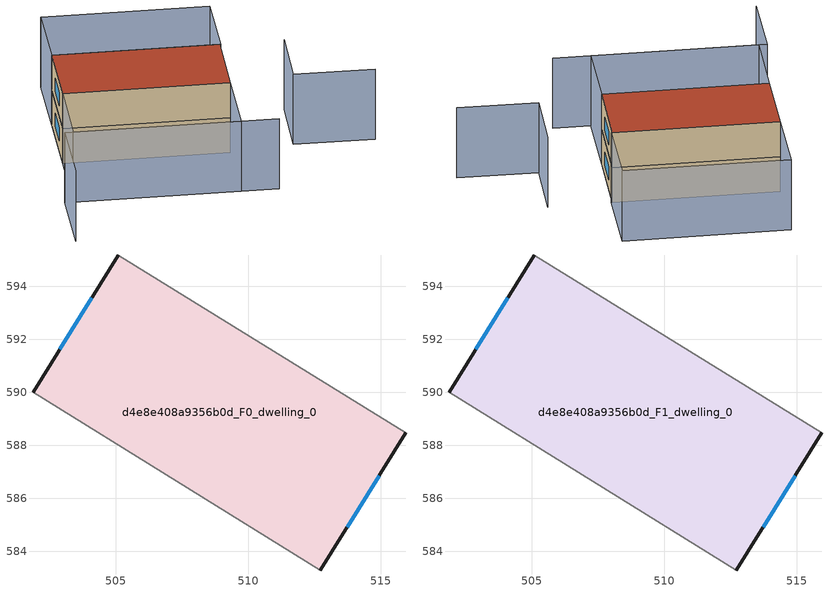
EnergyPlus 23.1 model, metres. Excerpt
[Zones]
d4e8e408a9356b0d_F0_dwelling_0
 floor ground (EU_floor_Construction): 515.94,588.46 512.72,583.29 501.87,590 505.09,595.18 z0
 wall outside (EU_wall_Construction): 505.09,595.18 501.87,590 / 512.72,583.29 515.94,588.46 z0:3
 wall adiabatic (EU_wall_Construction): 501.87,590 512.72,583.29 / 515.94,588.46 505.09,595.18 z0:3
 window (EU_Window_Construction): 504.09,593.57 502.88,591.62 / 513.72,584.9 514.94,586.85 z0.93:2.07
d4e8e408a9356b0d_F1_dwelling_0
 floor to d4e8e408a9356b0d_F0_dwelling_0 (EU_floor_Construction): 515.94,588.46 512.72,583.29 501.87,590 505.09,595.18 z3
 wall outside (EU_wall_Construction): 505.09,595.18 501.87,590 / 512.72,583.29 515.94,588.46 z3:6
 wall adiabatic (EU_wall_Construction): 501.87,590 512.72,583.29 / 515.94,588.46 505.09,595.18 z3:6
 window (EU_Window_Construction): 504.09,593.57 502.88,591.62 / 513.72,584.9 514.94,586.85 z3.93:5.07
 roof outside (EU_roof_Construction): 512.72,583.29 515.94,588.46 505.09,595.18 501.87,590 z6
shading: 494.91,579.98 498.12,585.16 / 498.12,585.16 511.98,576.59 / 522.46,577.98 517.22,581.3 / 517.22,581.3 520.16,585.94 / 501.87,590 512.72,583.29 / 512.72,583.29 509.51,578.11 / 509.51,578.11 498.66,584.82 / 498.66,584.82 501.87,590 / 508.29,600.36 519.22,593.61 / 519.22,593.61 516.01,588.42 / 516.01,588.42 505.09,595.18 / 505.09,595.18 508.29,600.36 z0:6
[Building]
EU S2 Campaign: North Axis=0; Terrain=City; Solar Distribution=FullExterior
[Site:Location]
Montreal-Trudeau.Intl.AP: Latitude=45.4667; Longitude=-73.75; Time Zone=-5; Elevation=36
[SizingPeriod:WeatherFileDays]
AnnualSizingPeriod: Begin Month=1; Begin Day of Month=1; End Month=12; End Day of Month=31; Day of Week for Start Day=Monday; Use Weather File Daylight Saving Period=No; Use Weather File Rain and Snow Indicators=No
[MATERIAL]
EU_InternalMass_Material: Roughness=MediumRough; Thickness=0.1; Conductivity=1; Density=1800; Specific Heat=900; Thermal Absorptance=0.9; Solar Absorptance=0.7; Visible Absorptance=0.7
[MATERIAL:NOMASS] Roughness=MediumRough; Thermal Absorptance=0.9; Solar Absorptance=0.7; Visible Absorptance=0.7
Name | Thermal Resistance
EU_wall_NoMass; EU_floor_NoMass | 1.51479
EU_roof_NoMass | 2.84114
[WINDOWMATERIAL:SIMPLEGLAZINGSYSTEM]
EU_Window_SimpleGlazing: UFactor=3.53504; Solar Heat Gain Coefficient=0.8; Visible Transmittance=0.8
[CONSTRUCTION]
EU_wall_Construction: EU_wall_NoMass
EU_roof_Construction: EU_roof_NoMass
EU_floor_Construction: EU_floor_NoMass
EU_Window_Construction: EU_Window_SimpleGlazing
EU_InternalMass_Construction: EU_InternalMass_Material
[ZONE] Type=1; Multiplier=1; Ceiling Height=autocalculate; Volume=233.287; Floor Area=autocalculate; Part of Total Floor Area=Yes
d4e8e408a9356b0d_F0_dwelling_0; d4e8e408a9356b0d_F1_dwelling_0
[INTERNALMASS] Construction=EU_InternalMass_Construction; Surface Area=77.7624
Name | Zone or ZoneList
d4e8e408a9356b0d_F0_dwelling_0_EU_InternalMass | d4e8e408a9356b0d_F0_dwelling_0
d4e8e408a9356b0d_F1_dwelling_0_EU_InternalMass | d4e8e408a9356b0d_F1_dwelling_0
[OTHEREQUIPMENT] Fuel Type=Electricity; Design Level Calculation Method=Watts/Area; Power per Zone Floor Area=1; Fraction Latent=0; Fraction Radiant=0; Fraction Lost=0; Carbon Dioxide Generation Rate=0; EndUse Subcategory=EU_Step8_InternalGains
Name | Zone or ZoneList or Space or SpaceList | Schedule
EU_Step8_InternalGain_d4e8e408a9356b0d_F0_dwelling_0_f000 | d4e8e408a9356b0d_F0_dwelling_0 | EU_Step8_GainSchedule_d4e8e408a9356b0d_F0_dwelling_0_f000
EU_Step8_InternalGain_d4e8e408a9356b0d_F1_dwelling_0_f000 | d4e8e408a9356b0d_F1_dwelling_0 | EU_Step8_GainSchedule_d4e8e408a9356b0d_F1_dwelling_0_f000
[ZONEVENTILATION:DESIGNFLOWRATE] Schedule=EU_AlwaysOn; Design Flow Rate Calculation Method=AirChanges/Hour; Air Changes per Hour=0.775154; Ventilation Type=Natural; Fan Pressure Rise=0; Fan Total Efficiency=1; Constant Term Coefficient=1; Temperature Term Coefficient=0; Velocity Term Coefficient=0; Velocity Squared Term Coefficient=0; Minimum Indoor Temperature=-100; Maximum Indoor Temperature=100; Delta Temperature=-100; Minimum Outdoor Temperature=-100; Maximum Outdoor Temperature=100; Maximum Wind Speed=40
Name | Zone or ZoneList or Space or SpaceList
EU_ConstantAir_d4e8e408a9356b0d_F0_dwelling_0 | d4e8e408a9356b0d_F0_dwelling_0
EU_ConstantAir_d4e8e408a9356b0d_F1_dwelling_0 | d4e8e408a9356b0d_F1_dwelling_0
[HVACTEMPLATE:THERMOSTAT] Constant Heating Setpoint=20; Constant Cooling Setpoint=50
EU_HeatOnly_d4e8e408a9356b0d_F0_dwelling_0; EU_HeatOnly_d4e8e408a9356b0d_F1_dwelling_0
[HVACTEMPLATE:ZONE:IDEALLOADSAIRSYSTEM] System Availability Schedule=EU_AlwaysOn; Maximum Heating Supply Air Temperature=50; Minimum Cooling Supply Air Temperature=13; Maximum Heating Supply Air Humidity Ratio=0.0156; Minimum Cooling Supply Air Humidity Ratio=0.0077; Heating Limit=NoLimit; Cooling Limit=NoLimit; Heating Availability Schedule=EU_AlwaysOn; Cooling Availability Schedule=EU_CoolingOff; Dehumidification Control Type=ConstantSensibleHeatRatio; Cooling Sensible Heat Ratio=0.7; Dehumidification Setpoint=60; Humidification Control Type=None; Humidification Setpoint=30; Outdoor Air Method=None; Outdoor Air Flow Rate per Person=0.00944; Outdoor Air Flow Rate per Zone Floor Area=0; Outdoor Air Flow Rate per Zone=0; Demand Controlled Ventilation Type=None; Outdoor Air Economizer Type=NoEconomizer; Heat Recovery Type=None; Sensible Heat Recovery Effectiveness=0.7; Latent Heat Recovery Effectiveness=0.65
Name | Template Thermostat
d4e8e408a9356b0d_F0_dwelling_0 | EU_HeatOnly_d4e8e408a9356b0d_F0_dwelling_0
d4e8e408a9356b0d_F1_dwelling_0 | EU_HeatOnly_d4e8e408a9356b0d_F1_dwelling_0
[SIZING:ZONE] Zone Cooling Design Supply Air Temperature Input Method=SupplyAirTemperature; Zone Cooling Design Supply Air Temperature=13; Zone Heating Design Supply Air Temperature Input Method=SupplyAirTemperature; Zone Heating Design Supply Air Temperature=50; Zone Cooling Design Supply Air Humidity Ratio=0.008; Zone Heating Design Supply Air Humidity Ratio=0.008; Cooling Design Air Flow Method=DesignDay; Cooling Design Air Flow Rate=0; Cooling Minimum Air Flow per Zone Floor Area=0.000762; Cooling Minimum Air Flow=0; Cooling Minimum Air Flow Fraction=0.2; Heating Design Air Flow Method=DesignDay; Heating Design Air Flow Rate=0; Heating Maximum Air Flow per Zone Floor Area=0.002032; Heating Maximum Air Flow=0.141576; Heating Maximum Air Flow Fraction=0.3; Account for Dedicated Outdoor Air System=No; Dedicated Outdoor Air System Control Strategy=NeutralSupplyAir; Dedicated Outdoor Air Low Setpoint Temperature for Design=autosize; Dedicated Outdoor Air High Setpoint Temperature for Design=autosize; Zone Load Sizing Method=Sensible Load Only No Latent Load; Zone Latent Cooling Design Supply Air Humidity Ratio Input Method=HumidityRatioDifference; Zone Cooling Design Supply Air Humidity Ratio Difference=0.005; Zone Latent Heating Design Supply Air Humidity Ratio Input Method=HumidityRatioDifference; Zone Humidification Design Supply Air Humidity Ratio Difference=0.005
d4e8e408a9356b0d_F0_dwelling_0; d4e8e408a9356b0d_F1_dwelling_0
[SCHEDULE:CONSTANT]
Name | Hourly Value
EU_AlwaysOn | 1
EU_CoolingOff | 0
[SCHEDULE:FILE] Column Number=1; Rows to Skip at Top=0; Number of Hours of Data=8760; Column Separator=Comma; Interpolate to Timestep=No; Minutes per Item=60; Adjust Schedule for Daylight Savings=Yes
Name | File
EU_Step8_GainSchedule_d4e8e408a9356b0d_F0_dwelling_0_f000 | ../../schedules/d4e8e408a9356b0d/d4e8e408a9356b0d_F0_dwelling_0_f000_gain.csv
EU_Step8_GainSchedule_d4e8e408a9356b0d_F1_dwelling_0_f000 | ../../schedules/d4e8e408a9356b0d/d4e8e408a9356b0d_F1_dwelling_0_f000_gain.csv
